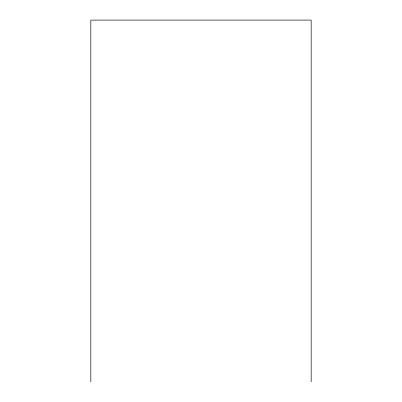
<?xml version="1.0" encoding="UTF-8"?>
<svg xmlns="http://www.w3.org/2000/svg" width="402" height="402" viewBox="0 0 402 402"><rect width="100%" height="100%" fill="white"/><g stroke="black" fill="none" stroke-linecap="round" stroke-linejoin="round"><path stroke-width="0.6" d="M311.168 381.9L311.168 20.1L90.832 20.1L90.832 381.9"/></g></svg>
